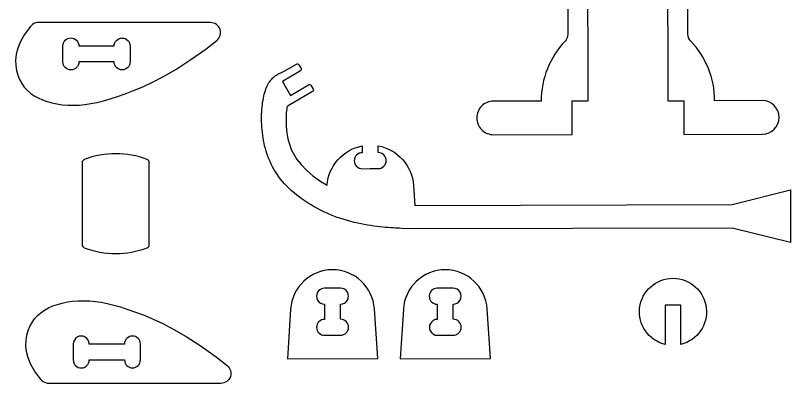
# Model space of a CAD drawing. Extents: x 824.8 to 835.8, y 6.9 to 14.4.
# Drawn here: x 832.589 to 835.62, y 11.1 to 12.539 of the extents above; entities that cross this region are included whole.
import ezdxf

# ---------------------------------------------------------------- set-up
doc = ezdxf.new("R2010")
doc.units = 0
doc.layers.add('EXTERNAL_CUT', color=1, linetype='CONTINUOUS')
doc.layers.add('INTERNAL_CUT', color=5, linetype='CONTINUOUS')

msp = doc.modelspace()

# ---------------------------------------------------------------- linework, layer by layer
at = {"layer": 'EXTERNAL_CUT', "flags": 128}
for points in [[(834.7484, 12.7886), (834.7489, 12.466, -0.192473), (834.7381, 12.4388, 0.192473), (834.6451, 12.2049), (834.4584, 12.2045, 0.414214), (834.3929, 12.1387, 0.414214), (834.4587, 12.0732), (834.766, 12.0737), (834.7658, 12.2051), (834.8282, 12.2052), (834.8272, 12.7887, -1)], [(835.1392, 12.7893), (835.1402, 12.2057), (835.2026, 12.2058), (835.2028, 12.0745), (835.5102, 12.075, 1), (835.51, 12.2063)], [(835.51, 12.2063), (835.3233, 12.206, 0.192473), (835.2295, 12.4397, -0.192473), (835.2186, 12.4668), (835.218, 12.7894, 0.351629)], [(832.6554, 12.5041), (832.6463, 12.4944), (832.6242, 12.4654), (832.6081, 12.4379), (832.5974, 12.412), (832.5912, 12.3876), (832.5889, 12.3648), (832.5897, 12.3435), (832.593, 12.3237), (832.5981, 12.3054), (832.6049, 12.2887), (832.6133, 12.2733), (832.6232, 12.2594), (832.6347, 12.2468), (832.6475, 12.2355), (832.6618, 12.2255), (832.6774, 12.2167), (832.6942, 12.2091), (832.7122, 12.2026), (832.7312, 12.1974), (832.7511, 12.1933), (832.7718, 12.1905), (832.7931, 12.1888), (832.815, 12.1884), (832.8374, 12.1892), (832.8601, 12.1912), (832.8834, 12.1945), (832.9075, 12.1991), (832.9328, 12.2052), (832.9595, 12.2129), (832.988, 12.2221), (833.0184, 12.2329), (833.051, 12.2456), (833.0863, 12.2602), (833.1251, 12.278), (833.1682, 12.3003), (833.2166, 12.3285), (833.2711, 12.364), (833.3328, 12.408), (833.3757, 12.4413, 0.714484), (833.3515, 12.5118), (832.6794, 12.5122, 0.165016), (832.6554, 12.5041)], [(833.9763, 11.9403), (834.0075, 11.9404, 0.414214), (834.0386, 11.9717, 0.414214), (834.0074, 12.0028), (834.0073, 12.0295, -0.342831), (834.1453, 11.8745), (834.1506, 11.7963), (835.3915, 11.7998), (835.6195, 11.858), (835.62, 11.651), (835.3917, 11.7079), (834.1437, 11.7043), (834.0985, 11.7065), (834.0914, 11.7069), (834.0836, 11.7073), (834.0753, 11.7077), (834.0664, 11.7083), (834.0569, 11.7089), (834.0469, 11.7097), (834.0365, 11.7106), (834.0256, 11.7116), (834.0143, 11.7128), (834.0027, 11.7141), (833.9907, 11.7157), (833.9785, 11.7174), (833.966, 11.7194), (833.9532, 11.7216), (833.9403, 11.7241), (833.9272, 11.7268), (833.914, 11.7299), (833.9007, 11.7332), (833.8874, 11.7368), (833.874, 11.7408), (833.8607, 11.7451), (833.8474, 11.7498), (833.8341, 11.7548), (833.821, 11.7601), (833.808, 11.7657), (833.7951, 11.7717), (833.7823, 11.7779), (833.7698, 11.7844), (833.7574, 11.7912), (833.7453, 11.7982), (833.7334, 11.8055), (833.7218, 11.813), (833.7105, 11.8207), (833.6995, 11.8287), (833.6889, 11.8369), (833.6786, 11.8453), (833.6687, 11.8538), (833.6592, 11.8626), (833.6502, 11.8715), (833.6416, 11.8806), (833.6335, 11.8899), (833.6258, 11.8992), (833.6186, 11.9088), (833.6119, 11.9184), (833.6056, 11.9282), (833.5997, 11.938), (833.5942, 11.948), (833.5891, 11.9581), (833.5844, 11.9682), (833.58, 11.9784), (833.576, 11.9886), (833.5724, 11.999), (833.5691, 12.0093), (833.5661, 12.0197), (833.5634, 12.0301), (833.5611, 12.0406), (833.559, 12.051), (833.5572, 12.0614), (833.5556, 12.0719), (833.5543, 12.0823), (833.5532, 12.0926), (833.5524, 12.103), (833.5517, 12.1132), (833.5513, 12.1234), (833.5512, 12.1334), (833.5512, 12.1434), (833.5514, 12.1532), (833.5519, 12.1628), (833.5525, 12.1722), (833.5533, 12.1815), (833.5543, 12.1905), (833.5555, 12.1992), (833.5569, 12.2077), (833.5584, 12.216), (833.5601, 12.2239), (833.562, 12.2315), (833.564, 12.2387), (833.5661, 12.2456), (833.5684, 12.2522), (833.5709, 12.2583), (833.5735, 12.264), (833.5762, 12.2693), (833.579, 12.2742), (833.5819, 12.2788), (833.5848, 12.283), (833.5879, 12.2869), (833.5909, 12.2904), (833.594, 12.2937), (833.5971, 12.2967), (833.6001, 12.2994), (833.6032, 12.3018), (833.6062, 12.304), (833.6091, 12.306), (833.6119, 12.3078), (833.6147, 12.3094), (833.6173, 12.3108), (833.6199, 12.3121), (833.6222, 12.3132), (833.6244, 12.3143), (833.6394, 12.321), (833.6875, 12.3493, -0.414214), (833.6965, 12.347), (833.7057, 12.3314, -0.414214), (833.7033, 12.3224), (833.6326, 12.2808), (833.6643, 12.227), (833.735, 12.2687, -0.414214), (833.744, 12.2663), (833.7532, 12.2508, -0.414214), (833.7508, 12.2418), (833.6559, 12.1859, 0.235973), (833.6495, 12.176), (833.6476, 12.1588), (833.6469, 12.1326), (833.648, 12.1055), (833.6506, 12.0798), (833.6546, 12.0565), (833.6601, 12.0354), (833.6675, 12.0156), (833.6771, 11.9963), (833.6897, 11.9767), (833.706, 11.9562), (833.7269, 11.9346), (833.7524, 11.9124), (833.783, 11.8904), (833.8079, 11.8761, -0.338532), (833.9449, 12.0293), (833.945, 12.0026, 0.414214), (833.9138, 11.9714, 0.414214), (833.9451, 11.9402), (833.9763, 11.9403)], [(832.8578, 11.6309, 0.186244), (833.1038, 11.6309, 0.310029), (833.1122, 11.6432), (833.1122, 11.9637, 0.310029), (833.1038, 11.9759, 0.186244), (832.8578, 11.9759, 0.310029), (832.8494, 11.9637), (832.8494, 11.6432, 0.310029), (832.8578, 11.6309)], [(833.6529, 11.196), (834.0056, 11.197), (833.9926, 11.3914, 0.937775), (833.6648, 11.3905), (833.6529, 11.196)], [(834.0939, 11.196), (834.4466, 11.197), (834.4336, 11.3914, 0.937775), (834.1058, 11.3905), (834.0939, 11.196)], [(835.1292, 11.2527, -0.886757), (835.1604, 11.5116, -0.886757), (835.1916, 11.2527), (835.1916, 11.4065), (835.1292, 11.4065), (835.1292, 11.2527)], [(832.6959, 11.108), (832.6868, 11.1176), (832.6647, 11.1466), (832.6486, 11.1741), (832.6378, 11.2), (832.6317, 11.2244), (832.6293, 11.2472), (832.6302, 11.2685), (832.6335, 11.2883), (832.6386, 11.3066), (832.6454, 11.3234), (832.6538, 11.3387), (832.6637, 11.3526), (832.6751, 11.3652), (832.688, 11.3765), (832.7023, 11.3865), (832.7178, 11.3953), (832.7347, 11.403), (832.7527, 11.4094), (832.7717, 11.4146), (832.7916, 11.4187), (832.8123, 11.4215), (832.8336, 11.4232), (832.8555, 11.4236), (832.8779, 11.4229), (832.9006, 11.4209), (832.9239, 11.4176), (832.948, 11.4129), (832.9733, 11.4068), (833, 11.3992), (833.0284, 11.3899), (833.0588, 11.3791), (833.0915, 11.3665), (833.1268, 11.3518), (833.1656, 11.334), (833.2087, 11.3117), (833.257, 11.2835), (833.3116, 11.2481), (833.3732, 11.204), (833.4161, 11.1707, -0.714484), (833.392, 11.1002), (832.7199, 11.0998, -0.165016), (832.6959, 11.108)]]:
    msp.add_lwpolyline(points, format="xyb", dxfattribs=at)
at = {"layer": 'INTERNAL_CUT', "flags": 128}
for points in [[(832.7745, 12.4202, -0.414214), (832.8057, 12.4514, -0.414214), (832.8369, 12.4201), (832.9748, 12.4201, -0.414214), (833.006, 12.4513, -0.414214), (833.0372, 12.42), (833.0372, 12.3576, -0.414214), (833.0059, 12.3265, -0.414214), (832.9748, 12.3577), (832.8368, 12.3577, -1), (832.7744, 12.3578), (832.7745, 12.4202)], [(833.7978, 11.2884), (833.8602, 11.2885, 1), (833.86, 11.3509), (833.8598, 11.41, 1), (833.8597, 11.4724), (833.7973, 11.4723, 1), (833.7974, 11.4099), (833.7976, 11.3508, 1), (833.7978, 11.2884)], [(834.2388, 11.2884), (834.3012, 11.2885, 1), (834.301, 11.3509), (834.3008, 11.41, 1), (834.3007, 11.4724), (834.2383, 11.4723, 1), (834.2384, 11.4099), (834.2386, 11.3508, 1), (834.2388, 11.2884)], [(832.8149, 11.1918, 0.414214), (832.8461, 11.1607, 0.414214), (832.8773, 11.1919), (833.0153, 11.1919, 0.414214), (833.0465, 11.1608, 0.414214), (833.0777, 11.192), (833.0776, 11.2544, 0.414214), (833.0464, 11.2856, 0.414214), (833.0152, 11.2543), (832.8773, 11.2543, 1), (832.8149, 11.2542), (832.8149, 11.1918)]]:
    msp.add_lwpolyline(points, format="xyb", dxfattribs=at)

doc.saveas('drawing.dxf')
